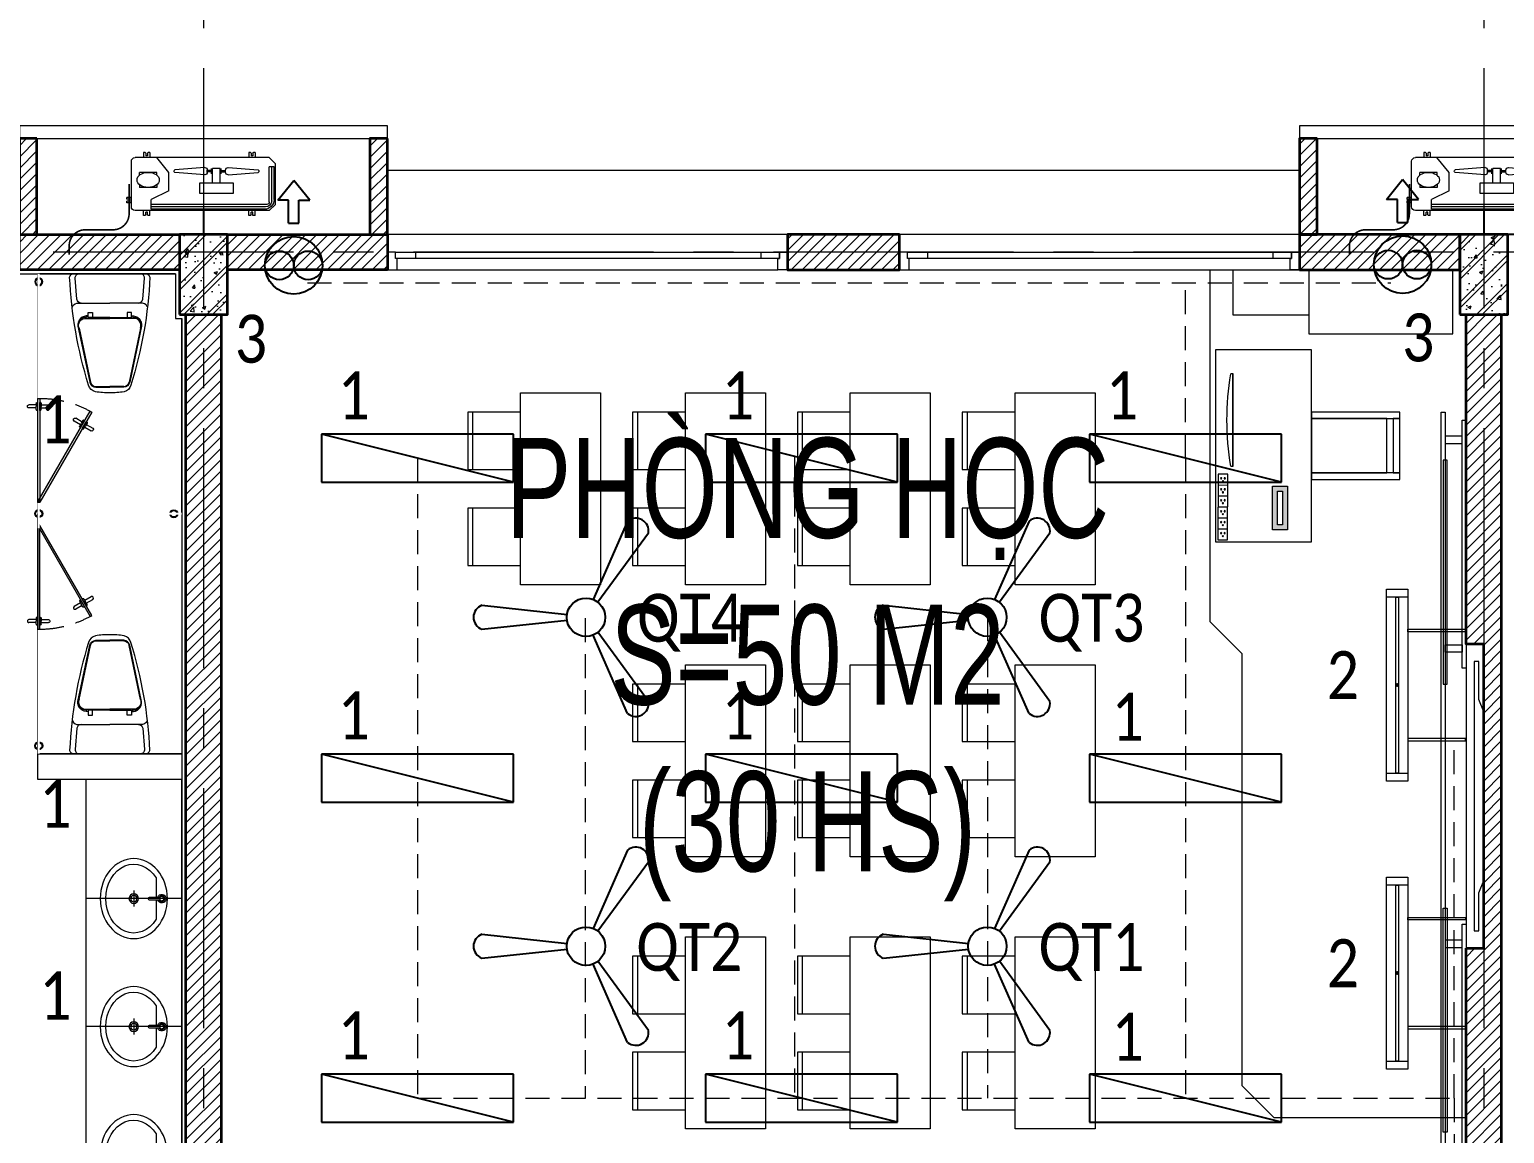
# Model space of a CAD drawing. Header units: millimetres. Extents: x 18326 to 214271, y -298828 to -198730.
# Drawn here: x 90260 to 99477, y -216638 to -209739 of the extents above; entities that cross this region are included whole.
import ezdxf
from ezdxf.enums import TextEntityAlignment as Align

# ---------------------------------------------------------------- set-up
doc = ezdxf.new("R2010")
doc.units = ezdxf.units.MM
doc.header["$LTSCALE"] = 20
doc.header["$MEASUREMENT"] = 0
for name, pattern in [('DASHED2', [0.375, 0.25, -0.125]), ('HIDDEN', [0.375, 0.25, -0.125]), ('xref LC GK$0$CENTER2', [1.125, 0.75, -0.125, 0.125, -0.125]), ('xref_mb.A2$0$CENTER', [2, 1.25, -0.25, 0.25, -0.25]), ('xref_mb.A2$0$HIDDEN', [0.375, 0.25, -0.125])]:
    doc.linetypes.add(name, pattern=pattern)
doc.layers.get('0').update_dxf_attribs({"lineweight": 0})
doc.layers.get('Defpoints').update_dxf_attribs({"color": 1, "lineweight": 25})
for name, color, linetype in [('!Cetech-TBD', 2, 'Continuous'), ('11TBDIEN', 6, 'Continuous'), ('CDC-E-Note', 3, 'Continuous'), ('CETECH-TBD', 2, 'Continuous'), ('TBD', 2, 'Continuous')]:
    doc.layers.add(name, color=color, linetype=linetype)
for name, color, linetype, lineweight in [('0.MAU XANH- DAY DIEN', 3, 'HIDDEN', 20), ('1.5 Thiết bị điện', 2, 'Continuous', 9), ('KV-Cay xanh', 78, 'Continuous', 5), ('KV-Text', 7, 'Continuous', 25), ('xref LC GK$0$KV-Net truc', 251, 'xref LC GK$0$CENTER2', 9), ('xref_mb.A2$0$KV-Cat be tong', 6, 'Continuous', 35), ('xref_mb.A2$0$KV-Cat tuong', 4, 'Continuous', 35), ('xref_mb.A2$0$KV-Cat vat lieu', 11, 'Continuous', 20), ('xref_mb.A2$0$KV-Cua', 34, 'Continuous', 13), ('xref_mb.A2$0$KV-Hatch', 179, 'Continuous', 5), ('xref_mb.A2$0$KV-Net khuat', 165, 'xref_mb.A2$0$HIDDEN', 9), ('xref_mb.A2$0$KV-Net thay 2', 8, 'Continuous', 13), ('xref_mb.A2$0$KV-Noi that', 35, 'Continuous', 9), ('xref_mb.A2$0$KV-Thiet bi', 59, 'Continuous', 9)]:
    doc.layers.add(name, color=color, linetype=linetype, lineweight=lineweight)
doc.styles.add('uv-abc', font='calibril.ttf', dxfattribs={"width": 0.85})
doc.styles.add('VN', font='arial.ttf', dxfattribs={"width": 0.7})
doc.styles.add('xref_mb.A2$0$Standard', font='arial.ttf')

# ---------------------------------------------------------------- blocks, each defined once
blk = doc.blocks.new('T3RQƯ')
at = {"layer": 'KV-Text', "color": 8, "insert": (46567.9, 11804.8), "char_height": 625, "width": 7837.778, "attachment_point": 1, "style": 'VN'}
blk.add_mtext('\\A1;\\pxqc;PHÒNG HỌC\\PS=50 M2 \\P(30 HS)', dxfattribs=at)
blk = doc.blocks.new('t3')
at = {"layer": 'KV-Text', "color": 8, "xscale": 0.003999999956183369, "yscale": 0.003999999956183369, "zscale": 0.003999999956183369}
blk.add_blockref('T3RQƯ', (7.351, 232.338), dxfattribs=at)
blk = doc.blocks.new('q1')
at = {"layer": 'TBD', "linetype": 'ByBlock'}
for p, q in [((-75, 650.6), (-17.7, 118.7)), ((75, 650.6), (17.7, 118.7)), ((-600.9, -260.3), (-111.6, -44)), ((-525.9, -390.3), (-93.9, -74.7)), ((525.9, -390.3), (93.9, -74.7)), ((600.9, -260.3), (111.6, -44))]:
    blk.add_line(p, q, dxfattribs=at)
blk.add_circle((0, 0), 120, dxfattribs=at)
for centre, start, end in [((0, 622.9), 20.30283, 159.69717), ((-539.4, -311.4), 140.30283, 279.69717), ((539.4, -311.4), 260.30283, 39.69717)]:
    blk.add_arc(centre, 80, start, end, dxfattribs=at)
blk = doc.blocks.new('DEN CHIEU BANGTAOTHEM')
for p, q in [((-829, -694), (-829, -509)), ((-829, -509), (-759, -509)), ((-829, -694), (-829, -509)), ((-829, -509), (840, -509)), ((-759, -509), (-759, -694)), ((770, -694), (770, -509)), ((770, -509), (840, -509)), ((840, -509), (840, -694)), ((840, -509), (840, -694)), ((-759, -591), (770, -591)), ((-759, -612), (-759, -591)), ((770, -612), (-759, -612)), ((770, -591), (770, -612)), ((-759, -694), (-829, -694)), ((840, -694), (-829, -694)), ((840, -694), (770, -694))]:
    blk.add_line(p, q)
at = {"elevation": 0}
for points in [[(-458, -9), (-458, -509), (-479, -509), (-479, -9)], [(469, -9), (469, -509), (490, -509), (490, -9)]]:
    blk.add_lwpolyline(points, close=True, dxfattribs=at)
at = {"layer": 'Defpoints'}
blk.add_circle((5, -602), 9.3, dxfattribs=at)
blk = doc.blocks.new('QTRTUONG')
for centre, radius in [((-3.779, -2.918), 1.596), ((-3.779, -2.12), 0.798), ((-3.779, -3.716), 0.798)]:
    blk.add_circle(centre, radius)
blk = doc.blocks.new('quat gio1')
for p, q in [((228.6, 79.5), (327.3, 0)), ((228.6, 25.4), (228.6, 79.5)), ((114, 25.4), (114, -25.4)), ((114, 25.4), (228.6, 25.4)), ((114, -25.4), (228.6, -25.4)), ((228.6, -79.5), (327.3, 0)), ((228.6, -25.4), (228.6, -79.5))]:
    blk.add_line(p, q)
at = {"xscale": 89.50243443385698, "yscale": 89.50243443385698, "zscale": 89.50243443385698}
blk.add_blockref('QTRTUONG', (243, 261.2), dxfattribs=at)
blk = doc.blocks.new('l57')
at = {"layer": '!Cetech-TBD'}
for p, q in [((-600, 150), (600, 150)), ((600, 150), (-600, -150)), ((-600, -150), (-600, 150)), ((600, 150), (600, -150)), ((600, -150), (-600, -150))]:
    blk.add_line(p, q, dxfattribs=at)
blk = doc.blocks.new('xref LC GK$0$LC')
at = {"layer": 'xref LC GK$0$KV-Net truc', "color": 8, "ltscale": 100}
for points in [[(61000, 10099.8), (61000, -85478.5)], [(69000, 10099.8), (69000, -85478.5)], [(117812.1, -2300), (-10253.1, -2300)]]:
    blk.add_lwpolyline(points, dxfattribs=at)
blk = doc.blocks.new('xref_mb.A2$0$TF2001P-Plaza')
at = {"color": 8}
for p, q in [((-0.135, -0.2683), (-0.1082, -0.2683)), ((-0.135, -0.2902), (-0.135, -0.2683)), ((-0.1082, -0.2683), (-0.1082, -0.3)), ((0.135, -0.2683), (0.1082, -0.2683)), ((0.1082, -0.2683), (0.1082, -0.3)), ((0.135, -0.2902), (0.135, -0.2683)), ((-0.1922, -0.3667), (-0.1209, -0.7041)), ((-0.135, -0.3), (-0.135, -0.2902)), ((-0.1082, -0.3), (-0.135, -0.3)), ((0, -0.3), (-0.1082, -0.3)), ((0, -0.3), (0.1082, -0.3)), ((0.1082, -0.3), (0.135, -0.3)), ((0.1922, -0.3667), (0.1209, -0.7041)), ((0.135, -0.3), (0.135, -0.2902)), ((-0.087, -0.7318), (0, -0.7318)), ((0.087, -0.7318), (0, -0.7318))]:
    blk.add_line(p, q, dxfattribs=at)
at = {"color": 8, "linetype": 'ByBlock'}
blk.add_lwpolyline([(0, -0.771, -0.040268), (-0.0895, -0.7641, -0.258276), (-0.1324, -0.723, -0.063688), (-0.2509, -0.0472, -0.333111), (-0.2234, -0.0266), (0, -0.0266), (0.2234, -0.0266, -0.333111), (0.2509, -0.0472, -0.063688), (0.1324, -0.723, -0.258276), (0.0895, -0.7641, -0.040268)], format="xyb", close=True, dxfattribs=at)
at = {"color": 8}
for points in [[(-0.1788, -0.2101, -0.336831), (-0.2062, -0.1861), (-0.2165, -0.054, -0.441423), (-0.1908, -0.0266, 0.007083)], [(0.1788, -0.2101, 0.336831), (0.2062, -0.1861), (0.2165, -0.054, 0.441423), (0.1908, -0.0266, -0.007083)], [(-0.2337, -0.2324, -0.352862), (-0.1925, -0.2101), (0, -0.2101)], [(0.2337, -0.2324, 0.352862), (0.1925, -0.2101), (0, -0.2101)], [(-0.135, -0.2902, 0.487878), (-0.1989, -0.354), (-0.1249, -0.7049, 0.353155), (-0.087, -0.7358), (0, -0.7358)], [(-0.1448, -0.29), (-0.1448, -0.301, 0.353419), (-0.1967, -0.3297, -7.107355)], [(-0.1922, -0.3667, -0.553566), (-0.1468, -0.3054), (0, -0.3054)], [(0.135, -0.2902, -0.487878), (0.1989, -0.354), (0.1249, -0.7049, -0.353155), (0.087, -0.7358), (0, -0.7358)], [(0.1922, -0.3667, 0.553566), (0.1468, -0.3054), (0, -0.3054)], [(0.1448, -0.29), (0.1448, -0.301, -0.353419), (0.1967, -0.3297, 7.107355)]]:
    blk.add_lwpolyline(points, format="xyb", dxfattribs=at)
for centre, start, end in [((-0.0868, -0.6969), 191.91961, 269.70772), ((0.0868, -0.6969), 270.29228, 348.08039)]:
    blk.add_arc(centre, 0.0349, start, end, dxfattribs=at)
at = {"color": 8, "style": 'xref_mb.A2$0$Standard', "flags": 3}
blk.add_attdef('SERIAL', text='', height=0.025, dxfattribs=at).set_placement((66.6594, -0.4587), align=Align.CENTER)
blk = doc.blocks.new('*U228')
at = {"color": 8, "xscale": 1000, "yscale": 1000, "zscale": 1000}
blk.add_blockref('xref_mb.A2$0$TF2001P-Plaza', (0, 26.6), dxfattribs=at)
blk = doc.blocks.new('xref_mb.A2$0$Tonkin_Lav02_50x42_P')
at = {"color": 8, "ltscale": 0.2}
for p, q in [((0, 0), (0, 60)), ((-5, 30), (5, 30))]:
    blk.add_line(p, q, dxfattribs=at)
at = {"color": 8, "linetype": 'xref_mb.A2$0$CENTER', "ltscale": 4}
for p, q in [((0, 0), (0, 60)), ((-5, 30), (5, 30))]:
    blk.add_line(p, q, dxfattribs=at)
at = {"color": 8, "ltscale": 0.2}
blk.add_lwpolyline([(0.9, 14.17), (0.9, 20.1, 1), (-0.9, 20.1), (-0.9, 14.17)], format="xyb", dxfattribs=at)
at = {"color": 8}
blk.add_lwpolyline([(0.9, 14.17), (0.9, 20.1, 1), (-0.9, 20.1), (-0.9, 14.17)], format="xyb", dxfattribs=at)
at = {"color": 8, "ltscale": 0.2}
for points in [[(-12.9, 16), (-0.9, 16)], [(0.9, 16), (12.9, 16)]]:
    blk.add_lwpolyline(points, dxfattribs=at)
at = {"color": 8}
for points in [[(-12.9, 16), (-0.9, 16)], [(0.9, 16), (12.9, 16)]]:
    blk.add_lwpolyline(points, dxfattribs=at)
at = {"color": 8, "ltscale": 0.2}
for centre, radius in [((0, 30), 3), ((0, 30), 2), ((0, 12.5), 1.3)]:
    blk.add_circle(centre, radius, dxfattribs=at)
at = {"color": 8}
for centre, radius in [((0, 30), 3), ((0, 30), 2), ((0, 12.5), 1.3)]:
    blk.add_circle(centre, radius, dxfattribs=at)
at = {"color": 8, "ltscale": 0.2}
for radius, start, end in [(2.7, 109.47122, 70.52878), (1.9, 118.27371, 61.72629)]:
    blk.add_arc((0, 12.5), radius, start, end, dxfattribs=at)
at = {"color": 8}
for radius, start, end in [(2.7, 109.47122, 70.52878), (1.9, 118.27371, 61.72629)]:
    blk.add_arc((0, 12.5), radius, start, end, dxfattribs=at)
at = {"color": 8, "ltscale": 0.2}
blk.add_ellipse((0, 30), major_axis=(-25, 0), ratio=0.84, dxfattribs=at)
at = {"color": 8}
blk.add_ellipse((0, 30), major_axis=(-25, 0), ratio=0.84, dxfattribs=at)
at = {"color": 8, "ltscale": 0.2}
blk.add_ellipse((0, 30), major_axis=(-21.5, 0), ratio=0.813953, start_param=2.214297, end_param=7.210481, dxfattribs=at)
at = {"color": 8}
blk.add_ellipse((0, 30), major_axis=(-21.5, 0), ratio=0.813953, start_param=2.214297, end_param=7.210481, dxfattribs=at)
blk = doc.blocks.new('*U226')
at = {"color": 8}
for radius in [25, 20]:
    blk.add_circle((0, 50), radius, dxfattribs=at)
blk.add_wipeout([(-6, 0), (6, 0), (6, 888), (-6, 888)], dxfattribs=at)
blk = doc.blocks.new('*U223')
at = {"color": 8}
for radius in [25, 20]:
    blk.add_circle((0, 50), radius, dxfattribs=at)
blk.add_wipeout([(-6, 0), (6, 0), (6, 1506), (-6, 1506)], dxfattribs=at)
blk = doc.blocks.new('xref_mb.A2$0$amennity axis B-M$0$toiletdoor')
at = {"layer": 'xref_mb.A2$0$KV-Thiet bi', "color": 8, "linetype": 'ByBlock', "ltscale": 30}
for p, q in [((469.8, 296.2), (446.6, 336.5)), ((487.2, 306.2), (463.9, 346.5)), ((502.2, 280.2), (525.4, 239.9)), ((484.9, 270.2), (508.1, 229.9)), ((575, 15), (575, 19)), ((575, 15), (625, 15)), ((575, 3), (625, 3)), ((575, 3), (575, -1)), ((580, 24), (600, 24)), ((590.5, 24), (590.5, 70.5)), ((620, 24), (600, 24)), ((609.5, 24), (609.5, 70.5)), ((625, 15), (625, 19)), ((625, 3), (625, -1)), ((580, -6), (600, -6)), ((590.5, -6), (590.5, -52.5)), ((620, -6), (600, -6)), ((609.5, -6), (609.5, -52.5))]:
    blk.add_line(p, q, dxfattribs=at)
at = {"layer": 'xref_mb.A2$0$KV-Thiet bi', "color": 8, "ltscale": 30}
for points in [[(7.5, 5), (570.4, 330), (564.4, 340.4), (1.5, 15.4)], [(0, 3), (650, 3), (650, 15), (0, 15)]]:
    blk.add_lwpolyline(points, close=True, dxfattribs=at)
at = {"layer": 'xref_mb.A2$0$KV-Thiet bi', "color": 8, "linetype": 'ByBlock', "ltscale": 30}
for points in [[(461.4, 280.9), (459.4, 284.4, -0.414214), (461.2, 291.2), (478.5, 301.2)], [(461.4, 280.9), (504.7, 305.9), (502.7, 309.4, 0.414214), (495.8, 311.2), (478.5, 301.2)], [(467.4, 270.5), (510.7, 295.5), (512.7, 292, -0.414214), (510.8, 285.2), (493.5, 275.2)], [(467.4, 270.5), (469.4, 267, 0.414214), (476.2, 265.2), (493.5, 275.2)]]:
    blk.add_lwpolyline(points, format="xyb", dxfattribs=at)
for centre, start, end in [((455.5, 341), 32.89951, 207.10049), ((516.5, 235.4), 212.89951, 27.10049)]:
    blk.add_arc(centre, 10, start, end, dxfattribs=at)
at = {"layer": 'xref_mb.A2$0$KV-Thiet bi', "color": 8, "linetype": 'xref_mb.A2$0$HIDDEN', "ltscale": 30}
blk.add_arc((-0.1, 18), 650.1, 0.00121, 29.73205, dxfattribs=at)
at = {"layer": 'xref_mb.A2$0$KV-Thiet bi', "color": 8, "linetype": 'ByBlock', "ltscale": 30, "extrusion": (0, 0, -1)}
for centre, major_axis, start_param, end_param in [((580, 19), (3.54, 3.54), 3.926991, 5.497787), ((600, 70.5), (-6.72, 6.72), 5.497787, 8.63938), ((620, 19), (-3.54, 3.54), 0.785398, 2.356194)]:
    blk.add_ellipse(centre, major_axis=major_axis, ratio=1, start_param=start_param, end_param=end_param, dxfattribs=at)
at = {"layer": 'xref_mb.A2$0$KV-Thiet bi', "color": 8, "linetype": 'ByBlock', "ltscale": 30}
for centre, major_axis, start_param, end_param in [((580, -1), (3.54, 3.54), 2.356194, 3.926991), ((600, -52.5), (-6.72, 6.72), 0.785398, 3.926991), ((620, -1), (3.54, 3.54), 3.926991, 5.497787)]:
    blk.add_ellipse(centre, major_axis=major_axis, ratio=1, start_param=start_param, end_param=end_param, dxfattribs=at)
blk = doc.blocks.new('*U224')
at = {"color": 8}
for radius in [25, 20]:
    blk.add_circle((0, 50), radius, dxfattribs=at)
blk.add_wipeout([(-6, 0), (6, 0), (6, 142), (-6, 142)], dxfattribs=at)
blk = doc.blocks.new('xref_mb.A2$0$Module WC1')
at = {"layer": 'xref_mb.A2$0$KV-Hatch'}
h = blk.add_hatch(dxfattribs=at)
h.set_pattern_fill('ANSI31', color=8, scale=400)
h.set_pattern_definition([(45, (-91346.89, 211114.975), (-35.355339, 35.355339), [])])
h.paths.add_polyline_path([(-6850, 95), (-7850, 95), (-7850, -125), (-6850, -125)])
h.paths.add_polyline_path([(-1150, 95), (-150, 95), (-150, -125), (-1150, -125)])
h.paths.add_polyline_path([(-110, -405), (110, -405), (110, -6425), (-110, -6425)])
h.paths.add_polyline_path([(-150, -6425), (-1059.6, -6425), (-1059.6, -6705), (-2445, -6705), (-2445, -6510), (-2555, -6510), (-2555, -6925), (-949.6, -6925), (-949.6, -6535), (-150, -6535)])
h.paths.add_polyline_path([(-7850, -6925), (-5445, -6925), (-5445, -6510), (-5555, -6510), (-5555, -6705), (-7850, -6705)])
h.paths.add_polyline_path([(-8110, -2465), (-8110, -405), (-7890, -405), (-7890, -6425), (-8110, -6425), (-8110, -4365), (-8000, -4365), (-8000, -2465)])
h.paths.add_polyline_path([(-2555, -5410), (-2555, -5610), (-2445, -5610), (-2445, -4875), (-3890, -4875), (-3890, -125), (-3680, -125), (-3680, 95), (-4320, 95), (-4320, -125), (-4110, -125), (-4110, -4875), (-5555, -4875), (-5555, -5610), (-5445, -5610), (-5445, -5410)])
h.paths.add_polyline_path([(-2555, -4985), (-5445, -4985), (-5445, -5300), (-2555, -5300)], flags=16)
at = {"layer": 'xref_mb.A2$0$KV-Cat tuong', "color": 8}
for points in [[(-1150, 95), (-150, 95), (-150, -125), (-1150, -125)], [(-110, -405), (110, -405), (110, -6425), (-110, -6425)]]:
    blk.add_lwpolyline(points, close=True, dxfattribs=at)
at = {"layer": 'xref_mb.A2$0$KV-Cat vat lieu', "color": 8}
blk.add_lwpolyline([(-2555, -5610), (-2420, -5610), (-2420, -4850), (-3865, -4850), (-3865, -150), (-174.6, -150), (-174.6, -430), (-135, -430), (-135, -6400), (-1084.6, -6400), (-1084.6, -6680), (-2420, -6680), (-2420, -6510), (-2555, -6510)], dxfattribs=at)
at = {"layer": 'xref_mb.A2$0$KV-Net thay 2', "color": 8}
blk.add_lwpolyline([(-1035, -3150), (-135, -3150), (-135, -3310), (-1035, -3310)], close=True, dxfattribs=at)
at = {"layer": 'xref_mb.A2$0$KV-Noi that', "color": 8}
blk.add_lwpolyline([(-174.6, -150), (-1035, -150), (-1035, -1650), (-135, -1650), (-135, -430)], dxfattribs=at)
blk.add_lwpolyline([(-135, -3150), (-1035, -3150), (-1035, -1650), (-135, -1650)], close=True, dxfattribs=at)
at = {"layer": 'xref_mb.A2$0$KV-Thiet bi', "color": 8}
for points in [[(-1035, -1650), (-135, -1650), (-135, -3150), (-1035, -3150)], [(-135, -6400), (-135, -3310), (-735, -3310), (-735, -6400)]]:
    blk.add_lwpolyline(points, close=True, dxfattribs=at)
blk.add_blockref('*U228', (-585, -150), dxfattribs=at)
at = {"layer": 'xref_mb.A2$0$KV-Thiet bi', "color": 8, "xscale": -1, "rotation": 180}
blk.add_blockref('*U228', (-585, -3150), dxfattribs=at)
at = {"layer": 'xref_mb.A2$0$KV-Thiet bi', "color": 8, "xscale": -10.00000000000048, "zscale": 10.00000000000046, "rotation": 90.00000711648124}
for p, yscale in [((-135, -4055), 10.00000000000047), ((-135, -4855), 10.00000000000048), ((-135, -5655), 10.00000000000047)]:
    blk.add_blockref('xref_mb.A2$0$Tonkin_Lav02_50x42_P', p, dxfattribs=dict(at, yscale=yscale))
at = {"layer": 'xref_mb.A2$0$KV-Thiet bi', "color": 8, "rotation": 90}
blk.add_blockref('*U226', (-135, -1650), dxfattribs=at)
at = {"layer": 'xref_mb.A2$0$KV-Thiet bi', "color": 8, "xscale": -1, "rotation": 180}
blk.add_blockref('*U223', (-1029, -150), dxfattribs=at)
at = {"layer": 'xref_mb.A2$0$KV-Thiet bi', "color": 8, "xscale": -1, "rotation": 269.9999927962849}
blk.add_blockref('xref_mb.A2$0$amennity axis B-M$0$toiletdoor', (-1038, -1579), dxfattribs=at)
at = {"layer": 'xref_mb.A2$0$KV-Thiet bi', "color": 8}
blk.add_blockref('*U223', (-1029, -3150), dxfattribs=at)
at = {"layer": 'xref_mb.A2$0$KV-Thiet bi', "color": 8, "rotation": 270.0000072037151}
blk.add_blockref('xref_mb.A2$0$amennity axis B-M$0$toiletdoor', (-1038, -1721), dxfattribs=at)
at = {"layer": 'xref_mb.A2$0$KV-Thiet bi', "color": 8, "rotation": 180}
blk.add_blockref('*U224', (-1029, -1599), dxfattribs=at)
blk = doc.blocks.new('xref_mb.A2$0$CN')
at = {"color": 8}
for p, q in [((-71.3, 398.4), (-71.3, 423.2)), ((-61.4, 423.2), (-71.3, 423.2)), ((-61.4, 398.4), (-61.4, 423.2)), ((-51.4, 398.4), (-51.4, 423.2)), ((-41.4, 423.2), (-51.4, 423.2)), ((-41.4, 398.4), (-41.4, 423.2)), ((-314, 332, 3.3), (-286.7, 332)), ((-314, 323.4, 3.3), (-314, 332, 3.3)), ((-310.7, 320, 3.3), (-295.8, 320, 3.3)), ((-295.8, 310.8, 3.3), (-295.8, 320, 3.3)), ((-286.7, -348.5), (-286.7, 378.5)), ((-19.9, 398.4), (-266.8, 398.4)), ((0, -348.5), (0, 378.5)), ((27.3, 332, 3.3), (0, 332)), ((9.1, 310.8, 3.3), (9.1, 320, 3.3)), ((23.9, 320, 3.3), (9.1, 320, 3.3)), ((27.3, 323.4, 3.3), (27.3, 332, 3.3)), ((-314, 298.8, 3.3), (-314, 307.4, 3.3)), ((-314, 298.8, 3.3), (-286.7, 298.8)), ((-310.7, 310.8, 3.3), (-295.8, 310.8, 3.3)), ((27.3, 298.8, 3.3), (0, 298.8)), ((23.9, 310.8, 3.3), (9.1, 310.8, 3.3)), ((27.3, 298.8, 3.3), (27.3, 307.4, 3.3)), ((-314, -238, -0.4), (-286.7, -238, -3.8)), ((-314, -246.6, -0.4), (-314, -238, -0.4)), ((27.3, -238, -0.4), (0, -238, -3.8)), ((27.3, -246.6, -0.4), (27.3, -238, -0.4)), ((-314, -271.2, -0.4), (-314, -262.6, -0.4)), ((-314, -271.2, -0.4), (-286.7, -271.2, -3.8)), ((-310.7, -249.9, -0.4), (-295.8, -249.9, -0.4)), ((-310.7, -259.2, -0.4), (-295.8, -259.2, -0.4)), ((-295.8, -259.2, -0.4), (-295.8, -249.9, -0.4)), ((27.3, -271.2, -0.4), (0, -271.2, -3.8)), ((9.1, -259.2, -0.4), (9.1, -249.9, -0.4)), ((23.9, -249.9, -0.4), (9.1, -249.9, -0.4)), ((23.9, -259.2, -0.4), (9.1, -259.2, -0.4)), ((27.3, -271.2, -0.4), (27.3, -262.6, -0.4)), ((-253.5, -381.6), (-286.7, -348.5)), ((-33.2, -381.6), (-253.5, -381.6)), ((0, -348.5), (-33.2, -381.6))]:
    blk.add_line(p, q, dxfattribs=at)
at = {"color": 8, "lineweight": 5}
for p, q in [((-191.1, 354.7), (-206.6, 354.7)), ((-206.6, 260.3), (-206.6, 354.7)), ((-140.7, 354.7), (-125.2, 354.7)), ((-125.2, 260.3), (-125.2, 354.7)), ((-205.6, 194.7), (-286.7, 261.4)), ((-191.1, 260.3), (-206.6, 260.3)), ((-140.7, 260.3), (-125.2, 260.3)), ((-107, 194.7), (-59.8, 290.7)), ((-6.6, 290.7), (-59.8, 290.7)), ((-33.2, -335.2), (-33.2, 290.7)), ((-19.9, -328.5), (-19.9, 290.7)), ((-6.6, -321.9), (-6.6, 290.7)), ((-232.6, 1), (-219.6, 163.4)), ((-193.5, 1), (-206.5, 163.4)), ((-107, 194.7), (-205.6, 194.7)), ((-198.6, -36.3), (-227.4, -36.3)), ((-150.6, -41.8), (-227.4, -41.8)), ((-227.4, -82.2), (-227.4, -41.8)), ((-206.8, -12.2), (-219.3, -12.2)), ((-216.6, -36.3), (-216.6, -12.2)), ((-209.4, -36.3), (-209.4, -12)), ((-232.6, -125.1), (-219.6, -287.4)), ((-150.6, -82.2), (-227.4, -82.2)), ((-198.6, -87.7), (-227.4, -87.7)), ((-206.8, -111.8), (-219.3, -111.8)), ((-216.6, -87.7), (-216.6, -111.8)), ((-209.4, -87.7), (-209.4, -112.1)), ((-193.5, -125.1), (-206.5, -287.4)), ((-46.5, -348.5), (-237.1, -348.5)), ((-237.1, -375), (-237.1, -348.5)), ((-53.1, -361.7), (-237.1, -361.7)), ((-59.7, -375), (-237.1, -375))]:
    blk.add_line(p, q, dxfattribs=at)
blk.add_lwpolyline([(-92.9, -152.2), (-92.9, 28.1), (-150.6, 28.1), (-150.6, -152.2)], close=True, dxfattribs=at)
at = {"color": 8}
for centre, radius, start, end in [((-310.7, 323.4, 3.3), 3.32, 180, 270), ((-266.8, 378.5), 19.9, 90, 180), ((-19.9, 378.5), 19.9, 0, 90), ((23.9, 323.4, 3.3), 3.32, 270, 0), ((-310.7, 307.4, 3.3), 3.32, 90, 180), ((23.9, 307.4, 3.3), 3.32, 0, 90), ((-310.7, -246.6, -0.4), 3.32, 180, 270), ((-310.7, -262.6, -0.4), 3.32, 90, 180), ((23.9, -246.6, -0.4), 3.32, 270, 0), ((23.9, -262.6, -0.4), 3.32, 0, 90)]:
    blk.add_arc(centre, radius, start, end, dxfattribs=at)
at = {"color": 8, "lineweight": 5}
for centre, radius, start, end in [((-213, 161.5), 6.84, 16.36423, 163.63577), ((-219.3, 1), 13.3, 180, 270), ((-206.8, 1), 13.3, 270, 0), ((-219.3, -125.1), 13.3, 90, 180), ((-206.8, -125.1), 13.3, 0, 90), ((-213, -285.5), 6.84, 196.36423, 343.63577), ((-59.7, -321.9), 53.1, 270, 0), ((-53.1, -328.5), 33.2, 270, 0), ((-46.5, -335.2), 13.3, 270, 0)]:
    blk.add_arc(centre, radius, start, end, dxfattribs=at)
at = {"color": 8, "lineweight": 5, "extrusion": (0, 0, -1)}
blk.add_ellipse((-165.9, 307.5), major_axis=(0, -60.1), ratio=0.677923, dxfattribs=at)
at = {"layer": 'Defpoints', "color": 8}
blk.add_line((0, 8.4), (130, 8.4), dxfattribs=at)
blk.add_lwpolyline([(130, -381.6), (130, 398.4)], dxfattribs=at)
blk = doc.blocks.new('xref_mb.A2$0$Module che dieu hoa')
at = {"layer": 'xref_mb.A2$0$KV-Hatch'}
h = blk.add_hatch(dxfattribs=at)
h.set_pattern_fill('ANSI31', color=8, scale=400)
h.paths.add_polyline_path([(-25, -600), (85, -600), (85, 0), (-25, 0)])
h.paths.add_polyline_path([(2165, -600), (2275, -600), (2275, 0), (2165, 0)])
at = {"layer": 'xref_mb.A2$0$KV-Cat tuong', "color": 8}
for points in [[(2165, -600), (2275, -600), (2275, 0), (2165, 0)], [(-25, -600), (85, -600), (85, 0), (-25, 0)]]:
    blk.add_lwpolyline(points, close=True, dxfattribs=at)
at = {"layer": 'xref_mb.A2$0$KV-Thiet bi', "color": 8, "const_width": 10}
blk.add_lwpolyline([(1963.6, 125), (1963.6, 70.3, -0.414214), (1863.6, -29.7), (1689.3, -29.7, 0.414214), (1589.3, -129.7), (1589.3, -315.4)], format="xyb", dxfattribs=at)
at = {"layer": 'xref_mb.A2$0$KV-Thiet bi', "color": 8}
blk.add_lwpolyline([(-25, -680), (2275, -680), (2275, -600), (-25, -600)], close=True, dxfattribs=at)
at = {"layer": 'xref_mb.A2$0$KV-Thiet bi', "color": 8, "xscale": -1.153846153846191, "yscale": 1.153846153846191, "zscale": 1.15384615384619, "rotation": 270}
blk.add_blockref('xref_mb.A2$0$CN', (1115.4, -150), dxfattribs=at)
blk = doc.blocks.new('*U207')
at = {"color": 8, "linetype": 'Continuous'}
for p, q in [((-110, 1240), (-110, -1140)), ((-220, 1125), (-220, -1035)), ((-180, -1035), (-180, 1125)), ((-220, -1200), (-110, -1200))]:
    blk.add_line(p, q, dxfattribs=at)
at = {"color": 8}
for points in [[(-220, 1300), (-110, 1300), (-110, 1240), (-110, 1240), (-110, 1240), (-180, 1240), (-180, 1250), (-220, 1250)], [(-220, -1200), (-110, -1200), (-110, -1140), (-110, -1140), (-110, -1140), (-180, -1140), (-180, -1150), (-220, -1150)]]:
    blk.add_lwpolyline(points, close=True, dxfattribs=at)
at = {"color": 8, "linetype": 'Continuous'}
for points in [[(-180, 1250), (-220, 1250), (-220, 1125), (-180, 1125)], [(-180, -1035), (-220, -1035), (-220, -1150), (-180, -1150)]]:
    blk.add_lwpolyline(points, close=True, dxfattribs=at)
blk = doc.blocks.new('xref_mb.A2$0$Module TX2')
at = {"layer": 'xref_mb.A2$0$KV-Hatch'}
h = blk.add_hatch(dxfattribs=at)
h.set_pattern_fill('ANSI31', color=8, scale=400)
h.set_pattern_definition([(45, (-103346.89, -124995.025), (-35.355339, 35.355339), [])])
h.paths.add_polyline_path([(2850, -235), (3850, -235), (3850, -15), (2850, -15)])
h.paths.add_polyline_path([(350, -15), (-350, -15), (-350, -235), (350, -235)])
h.paths.add_polyline_path([(-2850, -235), (-3850, -235), (-3850, -15), (-2850, -15)])
at = {"layer": 'xref_mb.A2$0$KV-Cat tuong', "color": 8}
for points in [[(-2850, -235), (-3850, -235), (-3850, -15), (-2850, -15)], [(350, -15), (-350, -15), (-350, -235), (350, -235)], [(2850, -235), (3850, -235), (3850, -15), (2850, -15)]]:
    blk.add_lwpolyline(points, close=True, dxfattribs=at)
at = {"layer": 'xref_mb.A2$0$KV-Net thay 2', "color": 8}
for p, q in [((-350, -15), (-2850, -15)), ((2850, -15), (350, -15))]:
    blk.add_line(p, q, dxfattribs=at)
at = {"layer": 'xref_mb.A2$0$KV-Cua', "color": 8, "xscale": -1.000000000000003, "rotation": 90}
for p in [(-1550, -345), (1650, -345)]:
    blk.add_blockref('*U207', p, dxfattribs=at)
blk = doc.blocks.new('xref_mb.A2$0$TXBG')
at = {"layer": 'xref_mb.A2$0$KV-Hatch'}
h = blk.add_hatch(dxfattribs=at)
h.set_pattern_fill('ANSI31', color=8, scale=400)
h.set_pattern_definition([(45, (-59346.89, -121470.025), (-35.355339, 35.355339), [])])
h.paths.add_polyline_path([(-110, -950), (0, -950), (0, 950), (-110, 950), (-110, 3010), (110, 3010), (110, -3010), (-110, -3010)])
at = {"layer": 'xref_mb.A2$0$KV-Cat tuong', "color": 8}
blk.add_lwpolyline([(-110, -950), (0, -950), (0, 950), (-110, 950), (-110, 3010), (110, 3010), (110, -3010), (-110, -3010)], close=True, dxfattribs=at)
blk = doc.blocks.new('xref_mb.A2$0$cot30x50')
at = {"layer": 'xref_mb.A2$0$KV-Hatch'}
h = blk.add_hatch(dxfattribs=at)
h.set_pattern_fill('CHAU-01', color=8, scale=30, pattern_type=2)
h.set_pattern_definition([(50, (0, 0), (215.178055, -18.82564), [22.5, -247.5]), (355, (0, 0), (-41.6254, 225.65764), [18, -198]), (100.4514, (17.93, -1.57), (173.552815, 206.83186), [19.12206, -210.342634]), (46.1842, (0, 60), (320.172315, -49.6557), [33.75, -371.25]), (96.6356, (26.68, 55.86), (280.39881, 292.23536), [28.68309, -315.5139]), (351.1842, (0, 60), (280.39858, 292.23558), [27, -297]), (21, (30, 45), (179.072116, -120.785667), [22.5, -247.5]), (326, (30, 45), (72.9946, 217.545014), [18, -198]), (71.4514, (44.92, 34.93), (252.06679, 96.75915), [19.12206, -210.342634]), (37.5, (0, 0), (3.6479566, 99.868156), [0, -195.6, 0, -201, 0, -198.75]), (7.5, (0, 0), (78.920861, 118.323514), [0, -114.6, 0, -191.1, 0, -75.75]), (327.5, (-66.9, 0), (160.146731, -6.7664615), [0, -75, 0, -234, 0, -310.5]), (317.5, (-96.9, 0), (174.95585, 30.031495), [0, -97.5, 0, -155.4, 0, -220.5]), (45, (0, 0), (-90.156115, 90.156115), []), (45, (0, 36.75), (-90.156115, 90.156115), [])])
h.paths.add_polyline_path([(-778331.6, 133391.1), (-778631.6, 133391.1), (-778631.6, 132891.1), (-778331.6, 132891.1)])
at = {"layer": 'xref_mb.A2$0$KV-Cat be tong', "color": 8}
blk.add_lwpolyline([(-778631.6, 132891.1), (-778331.6, 132891.1), (-778331.6, 133391.1), (-778631.6, 133391.1)], close=True, dxfattribs=at)
blk = doc.blocks.new('xref_mb.A2$0$dvct1')
at = {"layer": 'xref_mb.A2$0$KV-Cat be tong', "color": 8}
for p in [(1345387.9, -124759.6), (1353387.9, -124759.6)]:
    blk.add_blockref('xref_mb.A2$0$cot30x50', p, dxfattribs=at)
blk = doc.blocks.new('xref_mb.A2$0$LCT1')
at = {"layer": 'xref_mb.A2$0$KV-Cat be tong', "color": 8}
blk.add_blockref('xref_mb.A2$0$dvct1', (-526906.3, -8521.5), dxfattribs=at)
blk = doc.blocks.new('xref_mb.A2$0$ghe vi tinh giao vien')
at = {"color": 8}
for points in [[(-170, 0), (-170, 550), (-210, 550), (-210, 0)], [(170, 550), (-170, 550), (-170, 510), (170, 510)], [(170, 0), (170, 470), (-170, 470), (-170, 0)], [(210, 0), (210, 550), (170, 550), (170, 0)]]:
    blk.add_lwpolyline(points, close=True, dxfattribs=at)
blk = doc.blocks.new('xref_mb.A2$0$MT XACH TAY')
at = {"layer": 'xref_mb.A2$0$KV-Noi that', "color": 8}
for p, q in [((1945308.5, 219419.9, 0), (1945308.5, 219431.9, 0)), ((1945308.5, 219416.3, 0), (1945308.5, 219428.3, 0)), ((1945884.5, 219419.9, 0), (1945308.5, 219419.9, 0)), ((1945884.5, 219416.3, 0), (1945308.5, 219416.3, 0)), ((1945884.5, 219431.9, 0), (1945884.5, 219419.9, 0)), ((1945884.5, 219428.3, 0), (1945884.5, 219416.3, 0))]:
    blk.add_line(p, q, dxfattribs=at)
blk.add_arc((1945596.5, 217715.9, 0), 1740, 80.47272, 99.52728, dxfattribs=at)
blk = doc.blocks.new('xref_mb.A2$0$O cam HDMI')
at = {"layer": 'xref_mb.A2$0$KV-Noi that'}
h = blk.add_hatch(color=8, dxfattribs=at)
h.dxf.hatch_style = 1
h.paths.add_polyline_path([(-227, 108), (227, 108), (227, -47), (-227, -47)])
h.paths.add_polyline_path([(-176, 57), (176, 57), (176, 3), (-176, 3)], flags=16)
at = {"layer": 'xref_mb.A2$0$KV-Noi that', "color": 8}
for points in [[(-227, 108), (227, 108), (227, -47), (-227, -47)], [(-176, 57), (176, 57), (176, 3), (-176, 3)]]:
    blk.add_lwpolyline(points, close=True, dxfattribs=at)
blk = doc.blocks.new('xref_mb.A2$0$o dien 6d')
at = {"layer": 'xref_mb.A2$0$KV-Noi that', "color": 8}
for p, q in [((5842817.9, -64279), (5842817.9, -64329.4)), ((5842875.1, -64279), (5842875.1, -64329.4)), ((5842932.2, -64279), (5842932.2, -64329.4)), ((5842989.3, -64279), (5842989.3, -64329.4)), ((5843046.4, -64279), (5843046.4, -64329.4)), ((5843103.6, -64279), (5843103.6, -64329.4))]:
    blk.add_line(p, q, dxfattribs=at)
blk.add_lwpolyline([(5843103.6, -64279), (5843103.6, -64329.4), (5842760.8, -64329.4), (5842760.8, -64279)], close=True, dxfattribs=at)
for centre in [(5842783.2, -64295.7), (5842783.2, -64314.3), (5842798.6, -64305), (5842840.3, -64295.7), (5842840.3, -64314.3), (5842855.7, -64305), (5842897.4, -64295.7), (5842897.4, -64314.3), (5842912.8, -64305), (5842954.6, -64295.7), (5842954.6, -64314.3), (5842970, -64305), (5843011.7, -64295.7), (5843011.7, -64314.3), (5843027.1, -64305), (5843068.8, -64295.7), (5843068.8, -64314.3), (5843084.2, -64305)]:
    blk.add_ellipse(centre, major_axis=(3.23, 0), ratio=1, dxfattribs=at)
blk = doc.blocks.new('xref_mb.A2$0$A$Cb15db4b7')
at = {"color": 8}
blk.add_line((50, 155), (4750, 155), dxfattribs=at)
for points in [[(3242.5, 235), (3005, 235), (2927, 265), (1873, 265), (1795, 235), (1557.5, 235), (1557.5, 205), (3242.5, 205)], [(50, 155), (1600, 155), (1600, 130), (50, 130)], [(150, 25), (196, 25), (196, 130), (150, 130)], [(1500, 25), (1454, 25), (1454, 130), (1500, 130)], [(3200, 155), (4750, 155), (4750, 130), (3200, 130)], [(3300, 25), (3346, 25), (3346, 130), (3300, 130)], [(4650, 25), (4604, 25), (4604, 130), (4650, 130)], [(0, 25), (4800, 25), (4800, 0), (0, 0)], [(1700, 37.5), (300, 37.5), (300, 12.5), (1700, 12.5)], [(3100, 37.5), (4500, 37.5), (4500, 12.5), (3100, 12.5)]]:
    blk.add_lwpolyline(points, close=True, dxfattribs=at)
blk = doc.blocks.new('xref_mb.A2$0$SFĐÁ12')
at = {"layer": 'xref_mb.A2$0$KV-Noi that', "color": 8}
for points in [[(150, 110), (150, 390), (110, 390), (110, 5410), (1310, 5410), (1510, 5210), (1510, 2510), (1710, 2310), (1710, 110)], [(1075, 1810), (1075, 610), (1675, 610), (1675, 1810)], [(1092.4, 510), (192.4, 510), (192.4, 110), (1092.4, 110)], [(1092.4, 393), (1565.6, 393), (1565.6, 110), (1092.4, 110)]]:
    blk.add_lwpolyline(points, close=True, dxfattribs=at)
at = {"color": 8}
for name, p, xscale, yscale, zscale, rotation in [('xref_mb.A2$0$o dien 6d', (60277.8, -7010105.6), -1.200000000000005, 1.200000000000005, 1.200000000000002, 269.8486810506511), ('xref_mb.A2$0$O cam HDMI', (1254.7, 1599.2), 0.600000000000003, 0.600000000000003, 0.600000000000003, 270)]:
    blk.add_blockref(name, p, dxfattribs=dict(at, xscale=xscale, yscale=yscale, zscale=zscale, rotation=rotation))
at = {"color": 8, "xscale": -1, "rotation": 270}
blk.add_blockref('xref_mb.A2$0$MT XACH TAY', (-217851.6, -1944547), dxfattribs=at)
at = {"layer": 'xref_mb.A2$0$KV-Noi that', "color": 8, "rotation": 90}
for name, p in [('xref_mb.A2$0$A$Cb15db4b7', (265, 1000)), ('xref_mb.A2$0$ghe vi tinh giao vien', (1075, 1210))]:
    blk.add_blockref(name, p, dxfattribs=at)
blk = doc.blocks.new('xref_mb.A2$0$LOPCB')
at = {"color": 8}
for p, q in [((3102.9, 4870), (3102.9, 5230)), ((4132.9, 4870), (4132.9, 5230)), ((5162.9, 4870), (5162.9, 5230)), ((3102.9, 4270), (3102.9, 4630)), ((4132.9, 4270), (4132.9, 4630)), ((5162.9, 4270), (5162.9, 4630)), ((3102.9, 3170), (3102.9, 3530)), ((4132.9, 3170), (4132.9, 3530)), ((5162.9, 3170), (5162.9, 3530)), ((3102.9, 2570), (3102.9, 2930)), ((4132.9, 2570), (4132.9, 2930)), ((5162.9, 2570), (5162.9, 2930)), ((3102.9, 1470), (3102.9, 1830)), ((4132.9, 1470), (4132.9, 1830)), ((5162.9, 1470), (5162.9, 1830)), ((6192.9, 1470), (6192.9, 1830)), ((3102.9, 870), (3102.9, 1230)), ((4132.9, 870), (4132.9, 1230)), ((5162.9, 870), (5162.9, 1230)), ((6192.9, 870), (6192.9, 1230))]:
    blk.add_line(p, q, dxfattribs=at)
for points in [[(2245, 6760.8), (5505, 6760.8), (5505, 6360.8), (2245, 6360.8)], [(2302.9, 5350), (2802.9, 5350), (2802.9, 4150), (2302.9, 4150)], [(3332.9, 5350), (3832.9, 5350), (3832.9, 4150), (3332.9, 4150)], [(4362.9, 5350), (4862.9, 5350), (4862.9, 4150), (4362.9, 4150)], [(2802.9, 4870), (3132.9, 4870), (3132.9, 5230), (2802.9, 5230)], [(3832.9, 4870), (4162.9, 4870), (4162.9, 5230), (3832.9, 5230)], [(4862.9, 4870), (5192.9, 4870), (5192.9, 5230), (4862.9, 5230)], [(2802.9, 4270), (3132.9, 4270), (3132.9, 4630), (2802.9, 4630)], [(3832.9, 4270), (4162.9, 4270), (4162.9, 4630), (3832.9, 4630)], [(4862.9, 4270), (5192.9, 4270), (5192.9, 4630), (4862.9, 4630)], [(2302.9, 3650), (2802.9, 3650), (2802.9, 2450), (2302.9, 2450)], [(3332.9, 3650), (3832.9, 3650), (3832.9, 2450), (3332.9, 2450)], [(4362.9, 3650), (4862.9, 3650), (4862.9, 2450), (4362.9, 2450)], [(2802.9, 3170), (3132.9, 3170), (3132.9, 3530), (2802.9, 3530)], [(3832.9, 3170), (4162.9, 3170), (4162.9, 3530), (3832.9, 3530)], [(4862.9, 3170), (5192.9, 3170), (5192.9, 3530), (4862.9, 3530)], [(2802.9, 2570), (3132.9, 2570), (3132.9, 2930), (2802.9, 2930)], [(3832.9, 2570), (4162.9, 2570), (4162.9, 2930), (3832.9, 2930)], [(4862.9, 2570), (5192.9, 2570), (5192.9, 2930), (4862.9, 2930)], [(2302.9, 1950), (2802.9, 1950), (2802.9, 750), (2302.9, 750)], [(3332.9, 1950), (3832.9, 1950), (3832.9, 750), (3332.9, 750)], [(4362.9, 1950), (4862.9, 1950), (4862.9, 750), (4362.9, 750)], [(5392.9, 1950), (5892.9, 1950), (5892.9, 750), (5392.9, 750)], [(2802.9, 1470), (3132.9, 1470), (3132.9, 1830), (2802.9, 1830)], [(3832.9, 1470), (4162.9, 1470), (4162.9, 1830), (3832.9, 1830)], [(4862.9, 1470), (5192.9, 1470), (5192.9, 1830), (4862.9, 1830)], [(5892.9, 1470), (6222.9, 1470), (6222.9, 1830), (5892.9, 1830)], [(2802.9, 870), (3132.9, 870), (3132.9, 1230), (2802.9, 1230)], [(3832.9, 870), (4162.9, 870), (4162.9, 1230), (3832.9, 1230)], [(4862.9, 870), (5192.9, 870), (5192.9, 1230), (4862.9, 1230)], [(5892.9, 870), (6222.9, 870), (6222.9, 1230), (5892.9, 1230)]]:
    blk.add_lwpolyline(points, close=True, dxfattribs=at)
at = {"layer": 'xref_mb.A2$0$KV-Cat tuong', "color": 8}
blk.add_blockref('xref_mb.A2$0$SFĐÁ12', (-125, -129.2), dxfattribs=at)
at = {"color": 8}
blk.add_wipeout([(2245, 6760.8), (2245, 6360.8), (5505, 6360.8), (5505, 6760.8)], dxfattribs=at)
for p, q in [((2245, 6360.8), (5505, 6760.8)), ((5505, 6360.8), (2245, 6760.8))]:
    blk.add_line(p, q, dxfattribs=at)

msp = doc.modelspace()

# ---------------------------------------------------------------- linework, layer by layer
at = {"layer": '0.MAU XANH- DAY DIEN', "linetype": 'DASHED2', "ltscale": 30}
for points in [[(91998.2, -211322.7), (98767.1, -211322.7)], [(97483.9, -212417.9), (97483.9, -211322.7)], [(92683.9, -212417.9), (92683.9, -216417.9), (99162, -216417.9), (99162, -217441.1)], [(95041.2, -212407.3), (95041.2, -216407.3)], [(97483.9, -212417.9), (97483.9, -216417.9)], [(93732.9, -213417.5), (93732.9, -216417.9)], [(96246.1, -213412), (96246.1, -216417.9)], [(99162, -216417.9), (99162, -214184)]]:
    msp.add_lwpolyline(points, dxfattribs=at)
at = {"layer": 'xref_mb.A2$0$KV-Net thay 2', "color": 8}
msp.add_line((98196.9, -210620), (92496.9, -210620), dxfattribs=at)

# ---------------------------------------------------------------- block references
at = {"xscale": -0.9999811998533592, "yscale": 0.9999811998533592, "zscale": 0.9999811998533592, "rotation": 180}
for p in [(92683.9, -212417.9), (95083.9, -212417.9), (97483.9, -212417.9), (92683.9, -214417.9), (95083.9, -214417.9), (97483.9, -214417.9), (92683.9, -216417.9), (95083.9, -216417.9), (97483.9, -216417.9)]:
    msp.add_blockref('l57', p, dxfattribs=at)
at = {"layer": '1.5 Thiết bị điện', "xscale": 0.7190646153845159, "yscale": 0.7190646153845159, "zscale": 0.7190646153845159, "rotation": 270}
for p in [(99238.7, -213831.6), (99238.7, -215631.6)]:
    msp.add_blockref('DEN CHIEU BANGTAOTHEM', p, dxfattribs=at)
at = {"layer": '11TBDIEN', "xscale": 1.257052719486237, "yscale": 1.257052719486237, "zscale": 1.257052719486237, "rotation": 90}
for p in [(91911.3, -211093.1), (98840.1, -211088.2)]:
    msp.add_blockref('quat gio1', p, dxfattribs=at)
at = {"layer": 'CETECH-TBD', "ltscale": 1000, "rotation": 89.99999999999999}
for p in [(93737.6, -213412), (96246.1, -213412), (93737.6, -215467.7), (96246.1, -215467.7)]:
    msp.add_blockref('q1', p, dxfattribs=at)
at = {"layer": 'KV-Cay xanh', "color": 8, "xscale": 250, "yscale": 250, "zscale": 250}
msp.add_blockref('t3', (42796.9, -282180), dxfattribs=at)
at = {"layer": 'xref LC GK$0$KV-Net truc', "color": 8}
msp.add_blockref('xref LC GK$0$LC', (30346.9, -208830), dxfattribs=at)
at = {"layer": 'xref_mb.A2$0$KV-Cat tuong', "color": 8, "rotation": 180}
msp.add_blockref('xref_mb.A2$0$Module che dieu hoa', (100471.9, -211020), dxfattribs=at)
at = {"layer": 'xref_mb.A2$0$KV-Cat tuong', "color": 8}
msp.add_blockref('xref_mb.A2$0$TXBG', (99346.9, -214530), dxfattribs=at)

# ---------------------------------------------------------------- texts
at = {"layer": 'CDC-E-Note', "style": 'uv-abc', "width": 0.85}
for s, p in [('3', (91543.3, -211671.5)), ('3', (98837.1, -211663.2)), ('1', (92186.4, -212025.1)), ('1', (94586.4, -212025.1)), ('1', (96986.4, -212025.1)), ('1', (90321.6, -212175.8)), ('QT4', (94055.9, -213415.3)), ('QT3', (96564.4, -213415.3)), ('2', (98366.3, -213773.6)), ('1', (92186.4, -214025.1)), ('1', (94586.4, -214025.1)), ('1', (97021.4, -214033.8)), ('1', (90321.6, -214575.8)), ('QT2', (94051.2, -215472.4)), ('QT1', (96564.4, -215472.4)), ('2', (98366.3, -215573.6)), ('1', (90321.6, -215775.8)), ('1', (92186.4, -216025.1)), ('1', (94586.4, -216025.1)), ('1', (97021.4, -216033.8))]:
    msp.add_text(s, height=300, dxfattribs=at).set_placement(p, align=Align.MIDDLE_LEFT)

# ---------------------------------------------------------------- next in the draw order: block references
at = {"layer": 'xref_mb.A2$0$KV-Net khuat', "color": 8, "ltscale": 30}
msp.add_blockref('xref_mb.A2$0$Module WC1', (91346.9, -211115), dxfattribs=at)

# ---------------------------------------------------------------- next in the draw order: block references
at = {"color": 8}
msp.add_blockref('xref_mb.A2$0$LCT1', (51346.9, -211130), dxfattribs=at)
at = {"layer": 'xref_mb.A2$0$KV-Cat tuong', "color": 8, "rotation": 180}
msp.add_blockref('xref_mb.A2$0$Module che dieu hoa', (92471.9, -211020), dxfattribs=at)
at = {"layer": 'xref_mb.A2$0$KV-Cat tuong', "color": 8}
msp.add_blockref('xref_mb.A2$0$Module TX2', (95346.9, -211005), dxfattribs=at)

# ---------------------------------------------------------------- next in the draw order: block references
at = {"layer": 'xref_mb.A2$0$KV-Noi that', "color": 8, "rotation": 180}
msp.add_blockref('xref_mb.A2$0$LOPCB', (99221.9, -211259.2), dxfattribs=at)

doc.saveas('drawing.dxf')
